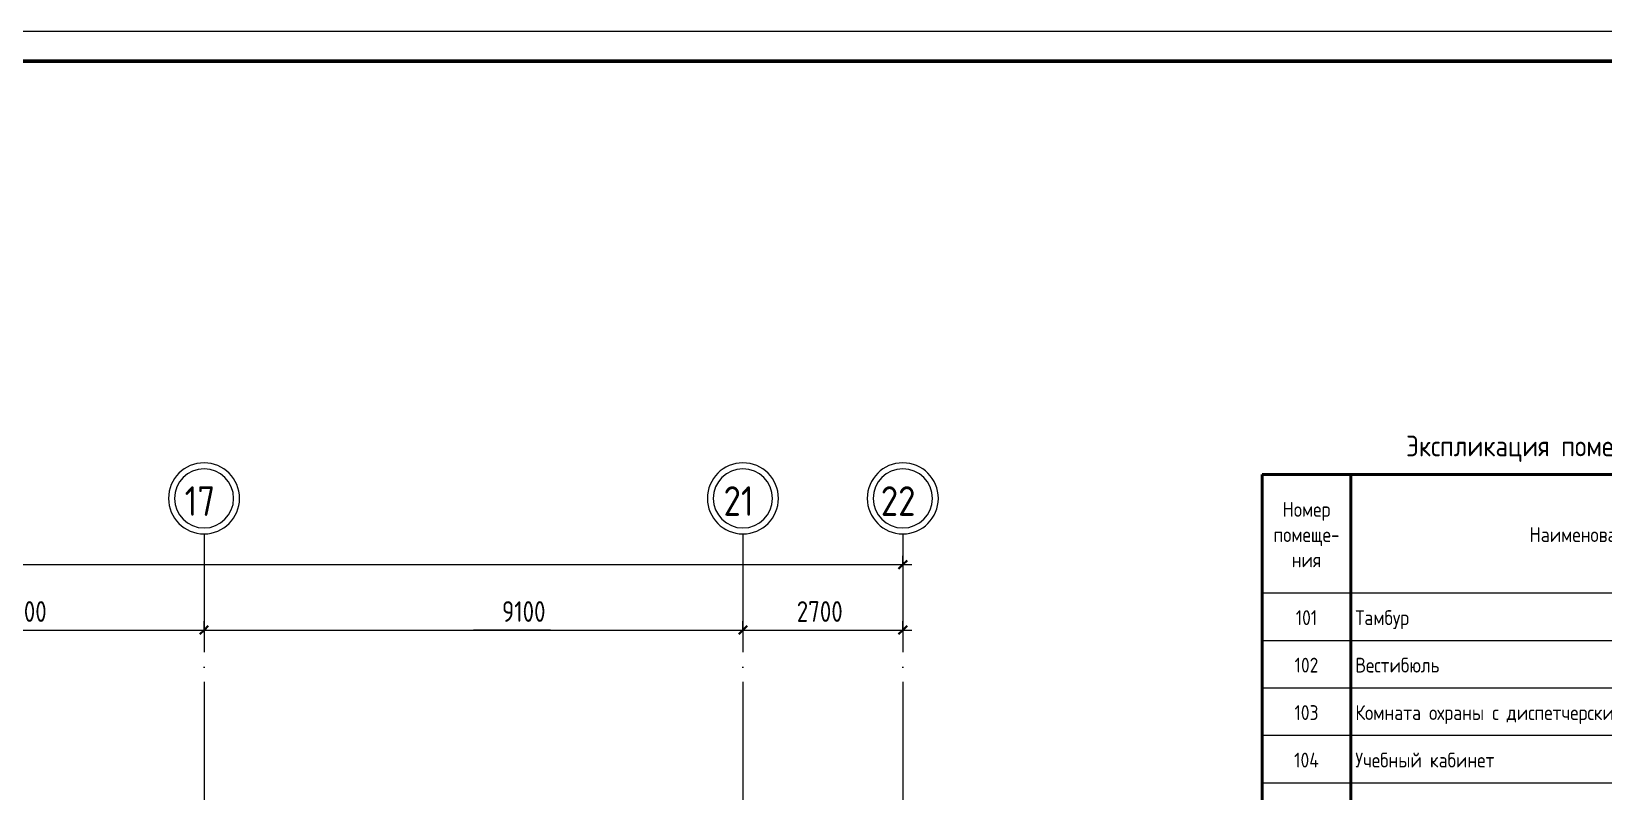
# Model space of a CAD drawing. Header units: millimetres. Extents: x -586848 to 520591, y -385801 to 675781.
# Drawn here: x -6127 to 20421, y -103835 to -90993 of the extents above; entities that cross this region are included whole.
import ezdxf

# ---------------------------------------------------------------- set-up
doc = ezdxf.new("R2010")
doc.units = ezdxf.units.MM
doc.linetypes.add('ADSK_Линия сетки', pattern=[25, 20, -2.5, 0, -2.5])
for name, color, linetype, lineweight in [('Графика', 7, 'Continuous', 20), ('Линии', 7, 'Continuous', 9), ('Оси', 252, 'Continuous', 9), ('ОФ_рамка', 8, 'Continuous', 60), ('Размеры', 7, 'Continuous', 9)]:
    doc.layers.add(name, color=color, linetype=linetype, lineweight=lineweight)
doc.styles.add('GOST Common_2', font='', dxfattribs={"width": 0.9, "height": 250})
doc.styles.add('GOST Common_4', font='', dxfattribs={"height": 7})
doc.styles.add('GOST Common_8', font='', dxfattribs={"width": 0.9, "height": 3.5})
doc.styles.add('GOST Common_9', font='', dxfattribs={"width": 0.9, "height": 3.5})
doc.styles.get('GOST Common_2').set_extended_font_data('GOST type B')
doc.styles.get('GOST Common_4').set_extended_font_data('GOST 2.304 type A')
doc.styles.get('GOST Common_8').set_extended_font_data('GOST type B')
doc.styles.get('GOST Common_9').set_extended_font_data('GOST type B')

# ---------------------------------------------------------------- blocks, each defined once
blk = doc.blocks.new('А0')
at = {"layer": 'ОФ_рамка', "color": 0, "linetype": 'Continuous', "lineweight": 5, "ltscale": 100}
blk.add_lwpolyline([(341068, -309617), (222168, -309617)], dxfattribs=at)
at = {"layer": 'ОФ_рамка', "color": 0, "linetype": 'Continuous', "ltscale": 100}
blk.add_lwpolyline([(340568, -310117), (224168, -310117)], dxfattribs=at)
blk = doc.blocks.new('1 этаж')
at = {"layer": 'Линии', "color": 251, "lineweight": 50, "true_color": 0x636466}
for p, q in [((1211, 33209), (1211, 31204)), ((1211, 33209), (13711, 33209)), ((2711, 33209), (2711, 31204)), ((1211, 31204), (1211, 30402)), ((2711, 31204), (2711, 30402)), ((1211, 30402), (1211, 29601)), ((2711, 30402), (2711, 29601)), ((1211, 29601), (1211, 28799)), ((2711, 29601), (2711, 28799)), ((1211, 28799), (1211, 27997)), ((2711, 28799), (2711, 27997)), ((1211, 27997), (1211, 27195)), ((2711, 27997), (2711, 27195))]:
    blk.add_line(p, q, dxfattribs=at)
at = {"layer": 'Линии', "color": 251, "lineweight": 20, "true_color": 0x636466}
for p, q in [((2711, 31204), (1211, 31204)), ((10711, 31204), (2711, 31204)), ((2711, 30402), (1211, 30402)), ((10711, 30402), (2711, 30402)), ((2711, 29601), (1211, 29601)), ((10711, 29601), (2711, 29601)), ((2711, 28799), (1211, 28799)), ((10711, 28799), (2711, 28799)), ((2711, 27997), (1211, 27997)), ((10711, 27997), (2711, 27997))]:
    blk.add_line(p, q, dxfattribs=at)
at = {"layer": 'Оси', "color": 251, "linetype": 'ADSK_Линия сетки', "ltscale": 100, "true_color": 0x636466}
for p, q in [((-16656, 32207), (-16656, -33770)), ((-7556, 32207), (-7556, 10956)), ((-4856, 32207), (-4856, 10956))]:
    blk.add_line(p, q, dxfattribs=at)
at = {"layer": 'Оси', "color": 251, "lineweight": 20, "true_color": 0x636466}
for centre, radius, start, end in [((-16656, 32807), 600, 0, 180), ((-16656, 32807), 500, 0, 180), ((-7556, 32807), 600, 0, 180), ((-7556, 32807), 500, 0, 180), ((-4856, 32807), 600, 0, 180), ((-4856, 32807), 500, 0, 180), ((-16656, 32807), 600, 180, 0), ((-16656, 32807), 500, 180, 0), ((-7556, 32807), 600, 180, 0), ((-7556, 32807), 500, 180, 0), ((-4856, 32807), 600, 180, 0), ((-4856, 32807), 500, 180, 0)]:
    blk.add_arc(centre, radius, start, end, dxfattribs=at)
at = {"layer": 'Размеры', "color": 251, "lineweight": 20, "true_color": 0x636466}
for p, q in [((-58606, 31688), (-4706, 31688)), ((-4856, 31688), (-4856, 31838)), ((-4856, 31688), (-4856, 31638)), ((-22656, 30583), (-16656, 30583)), ((-16656, 30583), (-16656, 30733)), ((-16656, 30583), (-16656, 30733)), ((-16656, 30583), (-16656, 30533)), ((-16656, 30583), (-7556, 30583)), ((-16656, 30583), (-16656, 30533)), ((-11625, 30583), (-12106, 30583)), ((-10808, 30583), (-11625, 30583)), ((-7556, 30583), (-7556, 30733)), ((-7556, 30583), (-7556, 30733)), ((-7556, 30583), (-7556, 30533)), ((-7556, 30583), (-4706, 30583)), ((-7556, 30583), (-7556, 30533)), ((-4856, 30583), (-4856, 30733)), ((-4856, 30583), (-4856, 30533))]:
    blk.add_line(p, q, dxfattribs=at)
at = {"layer": 'Размеры', "color": 251, "lineweight": 40, "true_color": 0x636466}
for p, q in [((-4856, 31688), (-4927, 31617)), ((-4856, 31688), (-4785, 31758)), ((-16656, 30583), (-16727, 30513)), ((-16656, 30583), (-16727, 30513)), ((-16656, 30583), (-16585, 30654)), ((-16656, 30583), (-16585, 30654)), ((-7556, 30583), (-7627, 30513)), ((-7556, 30583), (-7627, 30513)), ((-7556, 30583), (-7485, 30654)), ((-7556, 30583), (-7485, 30654)), ((-4856, 30583), (-4927, 30513)), ((-4856, 30583), (-4785, 30654))]:
    blk.add_line(p, q, dxfattribs=at)
at = {"layer": 'Графика', "color": 251, "true_color": 0x636466, "line_spacing_factor": 1.022761}
for s, insert, char_height, width, attachment_point, style in [('Экспликация помещений первого этажа', (7461, 33868), 350, 9232.69, 2, 'GOST Common_9'), ('Номер\\Pпомеще-\\Pния', (1961, 32746), 250, 1418.03, 2, 'GOST Common_8'), ('Наименование', (6711, 32320), 250, 2353.32, 2, 'GOST Common_8'), ('101', (1961, 30917), 250, 458.6, 2, 'GOST Common_8'), ('Тамбур', (2786, 30917), 250, 1203.81, 1, 'GOST Common_8'), ('102', (1961, 30115), 250, 509.89, 2, 'GOST Common_8'), ('Вестибюль', (2786, 30115), 250, 7171.59, 1, 'GOST Common_8'), ('103', (1961, 29313), 250, 509.89, 2, 'GOST Common_8'), ('Комната охраны с диспетчерским пунктом', (2786, 29313), 250, 7041.85, 1, 'GOST Common_8'), ('104', (1961, 28511), 250, 537.04, 2, 'GOST Common_8'), ('Учебный кабинет', (2786, 28511), 250, 4969.12, 1, 'GOST Common_8')]:
    blk.add_mtext(s, dxfattribs=dict(at, insert=insert, char_height=char_height, width=width, attachment_point=attachment_point, style=style))
at = {"layer": 'Оси', "color": 251, "true_color": 0x636466, "style": 'GOST Common_2', "width": 0.9}
for s, p in [('17', (-16983, 32512)), ('21', (-7883, 32512)), ('22', (-5228, 32512))]:
    blk.add_text(s, height=500, dxfattribs=at).set_placement(p)
at = {"layer": 'Размеры', "color": 251, "lineweight": 20, "true_color": 0x636466, "char_height": 350, "attachment_point": 1, "line_spacing_factor": 1.022761, "style": 'GOST Common_4'}
for s, insert, width in [('6000', (-20097, 31071), 1059.58), ('9100', (-11625, 31071), 980.83), ('2700', (-6647, 31071), 1059.58)]:
    blk.add_mtext(s, dxfattribs=dict(at, insert=insert, width=width))

msp = doc.modelspace()

# ---------------------------------------------------------------- block references
msp.add_blockref('1 этаж', (13443.4, -131688.8))
at = {"layer": 'ОФ_рамка', "color": 0, "lineweight": -2}
msp.add_blockref('А0', (-296158.2, 218623.8), dxfattribs=at)

doc.saveas('drawing.dxf')
